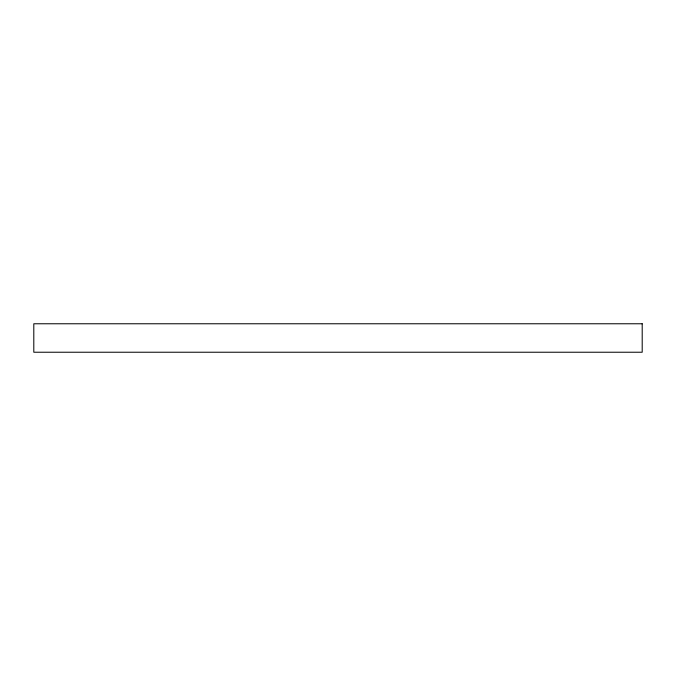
<?xml version="1.0" encoding="UTF-8"?>
<svg xmlns="http://www.w3.org/2000/svg" width="676" height="676" viewBox="0 0 676 676"><rect width="100%" height="100%" fill="white"/><g stroke="black" fill="none" stroke-linecap="round" stroke-linejoin="round"><path stroke-width="1.01" d="M642.2 323.77L33.8 323.77L33.8 352.23L642.2 352.23L642.2 323.77"/></g></svg>
